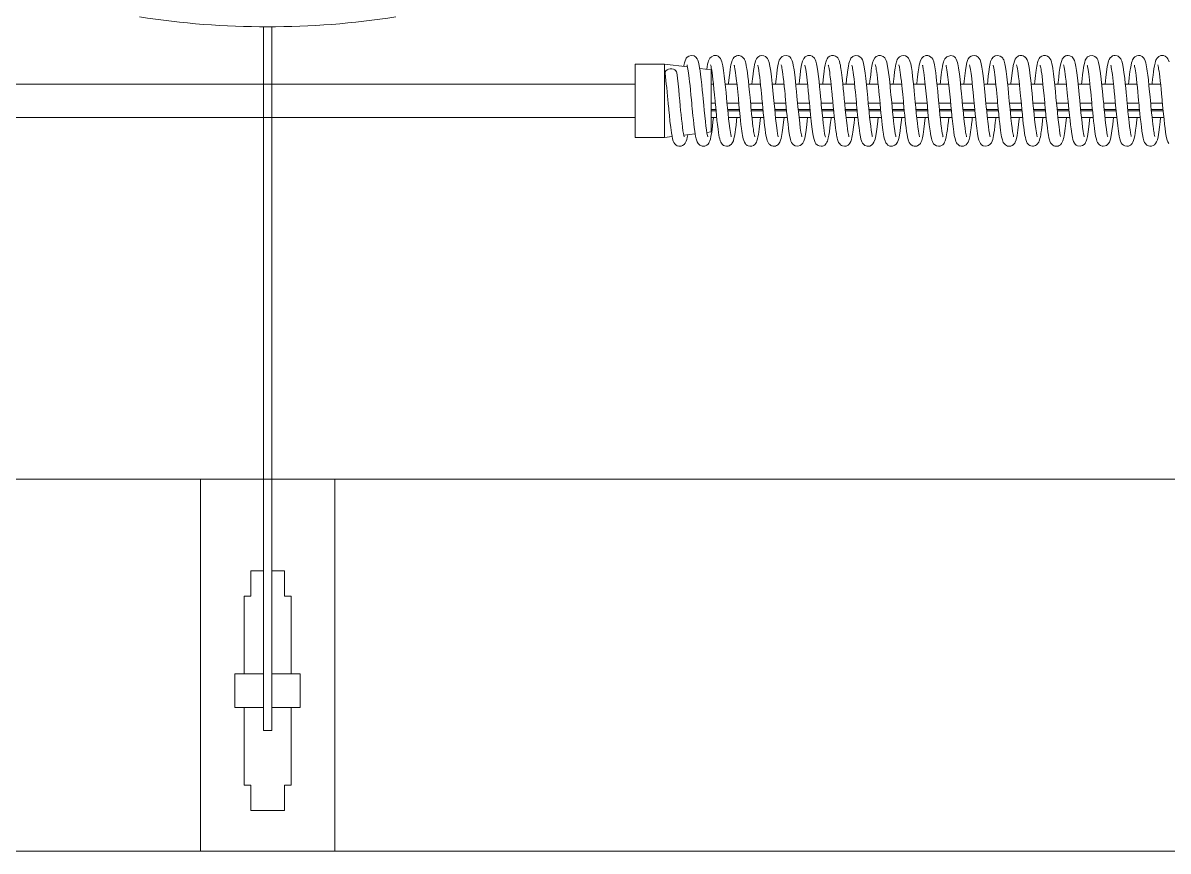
# Model space of a CAD drawing. Extents: x 20 to 307, y 49 to 248.
# Drawn here: x 89.55 to 123.61, y 193.01 to 217.64 of the extents above; entities that cross this region are included whole.
import ezdxf

# ---------------------------------------------------------------- set-up
doc = ezdxf.new("R2010")
doc.units = 0
doc.header["$LTSCALE"] = 0.5
doc.header["$MEASUREMENT"] = 0
doc.layers.add('DIM', color=1, linetype='CONTINUOUS')
doc.layers.add('PEN1', color=4, linetype='CONTINUOUS')

msp = doc.modelspace()

# ---------------------------------------------------------------- linework, layer by layer
at = {"layer": 'DIM', "linetype": 'Continuous', "lineweight": 15}
for p, q in [((96.706091, 196.588869), (96.706091, 217.520755)), ((96.956088, 196.588869), (96.956088, 217.520755)), ((107.76409, 215.815724), (47.59109, 215.815724)), ((47.59109, 214.820724), (107.76409, 214.820724)), ((48.05459, 204.069224), (142.77359, 204.069224)), ((94.831089, 204.069224), (96.706091, 204.069224)), ((94.831089, 193.006724), (94.831089, 204.069224)), ((96.956088, 204.069224), (98.831091, 204.069224)), ((96.956088, 204.069224), (98.831091, 204.069224)), ((98.831091, 204.069224), (98.831091, 193.006724)), ((96.331089, 201.342335), (96.331089, 200.592339)), ((96.706091, 201.342335), (96.331089, 201.342335)), ((97.331091, 201.342335), (96.956088, 201.342335)), ((97.331091, 201.342335), (97.331091, 200.592339)), ((96.135088, 200.592339), (96.135088, 200.342338)), ((96.27109, 200.592339), (96.135088, 200.592339)), ((96.135088, 198.279839), (96.135088, 200.342338)), ((96.331089, 200.592339), (96.27109, 200.592339)), ((97.331091, 200.592339), (97.39109, 200.592339)), ((97.39109, 200.592339), (97.527091, 200.592339)), ((97.527091, 200.592339), (97.527091, 198.279839)), ((96.706091, 198.762195), (96.706091, 200.090346)), ((96.956088, 198.762195), (96.956088, 200.090346)), ((95.86109, 198.279839), (96.706091, 198.279839)), ((95.86109, 197.279842), (95.86109, 198.279839)), ((97.80109, 198.279839), (96.956088, 198.279839)), ((97.80109, 197.279842), (97.80109, 198.279839)), ((96.119089, 197.279842), (95.86109, 197.279842)), ((96.448088, 197.279842), (96.119089, 197.279842)), ((96.135088, 195.217333), (96.135088, 197.279842)), ((96.448088, 197.279842), (96.538091, 197.279842)), ((96.706091, 197.279842), (96.538091, 197.279842)), ((96.956088, 197.279842), (97.124089, 197.279842)), ((97.214092, 197.279842), (97.124089, 197.279842)), ((97.214092, 197.279842), (97.543091, 197.279842)), ((97.527091, 195.217333), (97.527091, 197.279842)), ((97.543091, 197.279842), (97.80109, 197.279842)), ((96.706091, 196.588869), (96.956088, 196.588869)), ((96.135088, 195.217333), (96.135088, 194.967341)), ((97.527091, 195.217333), (97.527091, 194.967341)), ((96.135088, 194.967341), (96.27109, 194.967341)), ((96.331089, 194.967341), (96.27109, 194.967341)), ((96.331089, 194.217336), (96.331089, 194.967341)), ((97.331091, 194.967341), (97.39109, 194.967341)), ((97.331091, 194.217336), (97.331091, 194.967341)), ((97.527091, 194.967341), (97.39109, 194.967341)), ((97.331091, 194.217336), (96.331089, 194.217336)), ((48.27359, 193.006724), (241.27359, 193.006724))]:
    msp.add_line(p, q, dxfattribs=at)
msp.add_arc((96.83108, 242.520439), 25, 261.2281669, 278.7718331, dxfattribs=at)
at = {"layer": 'PEN1', "linetype": 'Continuous', "lineweight": 15}
for p, q in [((107.76409, 216.408224), (107.76409, 214.228224)), ((108.63909, 216.408224), (107.76409, 216.408224)), ((109.321439, 216.326639), (108.63909, 216.408224)), ((108.63909, 216.408224), (108.63909, 216.290496)), ((108.63909, 216.08897), (108.63909, 216.290496)), ((108.63909, 216.088971), (108.63909, 214.547478)), ((108.65159, 216.149074), (108.652234, 216.13847)), ((110.01909, 216.243224), (109.683057, 216.283402)), ((110.01909, 215.972298), (110.01909, 216.243224)), ((110.01909, 214.393224), (110.01909, 215.972298)), ((110.090188, 215.815724), (110.01909, 215.815724)), ((110.790034, 215.815724), (110.440412, 215.815724)), ((111.490098, 215.815724), (111.1404, 215.815724)), ((112.190058, 215.815724), (111.84049, 215.815724)), ((112.890013, 215.815724), (112.540423, 215.815724)), ((113.590152, 215.815724), (113.240411, 215.815724)), ((114.290138, 215.815724), (113.940507, 215.815724)), ((114.990129, 215.815724), (114.64046, 215.815724)), ((115.690137, 215.815724), (115.340434, 215.815724)), ((116.39002, 215.815724), (116.040431, 215.815724)), ((117.090079, 215.815724), (116.74041, 215.815724)), ((117.790126, 215.815724), (117.440476, 215.815724)), ((118.49013, 215.815724), (118.140379, 215.815724)), ((119.190126, 215.815724), (118.840466, 215.815724)), ((119.890171, 215.815724), (119.540497, 215.815724)), ((120.590123, 215.815724), (120.240417, 215.815724)), ((121.290184, 215.815724), (120.940346, 215.815724)), ((121.990056, 215.815724), (121.640322, 215.815724)), ((122.690144, 215.815724), (122.340509, 215.815724)), ((123.390125, 215.815724), (123.040392, 215.815724)), ((110.145558, 215.249876), (110.01909, 215.249876)), ((110.163272, 215.06523), (110.01909, 215.06523)), ((110.01909, 215.01882), (110.16775, 215.01882)), ((110.845574, 215.249876), (110.49557, 215.249876)), ((110.863279, 215.06523), (110.513383, 215.06523)), ((110.517926, 215.01882), (110.867771, 215.01882)), ((111.545559, 215.249876), (111.195571, 215.249876)), ((111.563291, 215.06523), (111.213344, 215.06523)), ((111.217891, 215.01882), (111.567792, 215.01882)), ((112.245557, 215.249876), (111.89557, 215.249876)), ((112.263275, 215.06523), (111.913345, 215.06523)), ((111.917911, 215.01882), (112.267751, 215.01882)), ((112.94556, 215.249876), (112.595563, 215.249876)), ((112.963341, 215.06523), (112.613365, 215.06523)), ((112.617869, 215.01882), (112.967866, 215.01882)), ((113.645569, 215.249876), (113.295568, 215.249876)), ((113.663288, 215.06523), (113.313366, 215.06523)), ((113.317904, 215.01882), (113.667763, 215.01882)), ((114.345561, 215.249876), (113.995576, 215.249876)), ((114.363271, 215.06523), (114.013341, 215.06523)), ((114.017932, 215.01882), (114.367749, 215.01882)), ((115.04556, 215.249876), (114.695576, 215.249876)), ((115.063276, 215.06523), (114.713362, 215.06523)), ((114.717893, 215.01882), (115.067785, 215.01882)), ((115.745556, 215.249876), (115.395567, 215.249876)), ((115.763276, 215.06523), (115.413365, 215.06523)), ((115.417871, 215.01882), (115.767749, 215.01882)), ((116.44558, 215.249876), (116.095575, 215.249876)), ((116.463301, 215.06523), (116.113388, 215.06523)), ((116.11792, 215.01882), (116.467782, 215.01882)), ((117.145574, 215.249876), (116.795564, 215.249876)), ((117.163276, 215.06523), (116.81335, 215.06523)), ((116.81791, 215.01882), (117.167765, 215.01882)), ((117.845556, 215.249876), (117.495564, 215.249876)), ((117.863267, 215.06523), (117.51336, 215.06523)), ((117.517907, 215.01882), (117.867784, 215.01882)), ((118.545558, 215.249876), (118.195563, 215.249876)), ((118.563271, 215.06523), (118.213356, 215.06523)), ((118.217858, 215.01882), (118.5678, 215.01882)), ((119.245563, 215.249876), (118.895584, 215.249876)), ((119.263269, 215.06523), (118.913387, 215.06523)), ((118.917898, 215.01882), (119.267825, 215.01882)), ((119.945558, 215.249876), (119.595562, 215.249876)), ((119.963269, 215.06523), (119.613371, 215.06523)), ((119.617937, 215.01882), (119.96775, 215.01882)), ((120.645564, 215.249876), (120.295562, 215.249876)), ((120.663265, 215.06523), (120.313366, 215.06523)), ((120.3179, 215.01882), (120.667813, 215.01882)), ((121.345558, 215.249876), (120.995578, 215.249876)), ((121.363277, 215.06523), (121.013358, 215.06523)), ((121.017893, 215.01882), (121.367766, 215.01882)), ((122.04557, 215.249876), (121.695564, 215.249876)), ((122.063308, 215.06523), (121.713346, 215.06523)), ((121.717906, 215.01882), (122.067833, 215.01882)), ((122.745556, 215.249876), (122.395563, 215.249876)), ((122.763266, 215.06523), (122.413359, 215.06523)), ((122.417862, 215.01882), (122.76777, 215.01882)), ((123.445561, 215.249876), (123.095567, 215.249876)), ((123.463282, 215.06523), (123.113342, 215.06523)), ((123.117884, 215.01882), (123.467809, 215.01882)), ((110.01909, 214.820724), (110.187732, 214.820724)), ((110.538075, 214.820724), (110.887694, 214.820724)), ((111.238039, 214.820724), (111.587641, 214.820724)), ((111.938043, 214.820724), (112.287701, 214.820724)), ((112.638008, 214.820724), (112.987834, 214.820724)), ((113.338054, 214.820724), (113.687694, 214.820724)), ((114.038134, 214.820724), (114.387722, 214.820724)), ((114.738008, 214.820724), (115.087648, 214.820724)), ((115.438042, 214.820724), (115.787723, 214.820724)), ((116.138054, 214.820724), (116.487743, 214.820724)), ((116.83809, 214.820724), (117.18775, 214.820724)), ((117.538075, 214.820724), (117.887703, 214.820724)), ((118.238101, 214.820724), (118.587758, 214.820724)), ((118.938052, 214.820724), (119.287729, 214.820724)), ((119.638109, 214.820724), (119.987694, 214.820724)), ((120.337976, 214.820724), (120.687761, 214.820724)), ((121.037981, 214.820724), (121.387658, 214.820724)), ((121.738139, 214.820724), (122.087794, 214.820724)), ((122.438053, 214.820724), (122.787647, 214.820724)), ((123.138023, 214.820724), (123.487753, 214.820724)), ((108.63909, 214.345952), (108.63909, 214.547478)), ((108.63909, 214.345952), (108.63909, 214.228224)), ((108.63909, 214.228224), (108.862571, 214.254944)), ((109.209295, 214.296401), (109.547613, 214.336852)), ((109.89413, 214.378283), (110.01909, 214.393224)), ((107.76409, 214.228224), (108.63909, 214.228224))]:
    msp.add_line(p, q, dxfattribs=at)
at = {"layer": 'PEN1', "linetype": 'Continuous', "lineweight": 15, "flags": 128}
for points in [[(109.922006, 214.246306), (109.919664, 214.254733), (109.91208, 214.284083), (109.897336, 214.358), (109.882177, 214.453903), (109.866637, 214.569025), (109.850335, 214.707334), (109.832914, 214.868954), (109.815603, 215.04192), (109.802368, 215.178814), (109.791719, 215.290171), (109.78303, 215.381838), (109.772383, 215.494346), (109.758967, 215.632626), (109.742955, 215.792252), (109.725604, 215.955181), (109.708642, 216.099282), (109.693717, 216.212962), (109.680418, 216.300837), (109.66887, 216.366779), (109.658507, 216.417843), (109.645215, 216.471482), (109.62708, 216.525626), (109.606074, 216.568401), (109.5712, 216.613222), (109.51438, 216.652186), (109.431831, 216.668079), (109.35481, 216.647879), (109.307422, 216.613779), (109.281605, 216.583359), (109.265571, 216.557144), (109.246216, 216.512832), (109.227848, 216.451687), (109.209549, 216.367915), (109.204942, 216.340568)], [(110.619201, 214.252514), (110.620048, 214.251507), (110.615552, 214.269594), (110.605584, 214.313726), (110.594606, 214.373751), (110.576432, 214.494498), (110.558014, 214.64015), (110.541625, 214.78657), (110.525102, 214.945502), (110.508925, 215.110782), (110.493951, 215.266744), (110.479208, 215.422393), (110.465372, 215.567126), (110.449795, 215.724789), (110.432732, 215.890149), (110.413735, 216.057599), (110.393178, 216.216562), (110.369832, 216.36054), (110.342206, 216.480745), (110.323976, 216.532738), (110.301778, 216.575539), (110.275785, 216.608552), (110.263841, 216.619897), (110.251485, 216.629937), (110.232025, 216.642999), (110.209975, 216.654065), (110.182628, 216.663018), (110.14341, 216.668174), (110.098242, 216.663633), (110.029087, 216.632085), (109.987065, 216.590747), (109.962791, 216.551535), (109.945927, 216.511943), (109.932904, 216.470904), (109.918142, 216.410639), (109.903469, 216.334743), (109.89141, 216.25849)], [(111.321587, 214.248034), (111.319306, 214.256329), (111.311699, 214.285977), (111.303538, 214.324523), (111.296333, 214.363865), (111.287738, 214.416773), (111.278715, 214.478087), (111.267829, 214.559596), (111.255262, 214.663925), (111.240881, 214.793491), (111.227606, 214.920695), (111.215572, 215.042241), (111.207207, 215.128564), (111.200591, 215.197318), (111.190931, 215.298459), (111.179196, 215.422509), (111.164633, 215.574723), (111.147154, 215.750962), (111.130135, 215.914147), (111.11515, 216.045773), (111.102517, 216.147627), (111.092199, 216.223666), (111.085708, 216.267443), (111.078787, 216.310745), (111.068444, 216.368947), (111.054221, 216.436369), (111.044226, 216.474827), (111.034808, 216.504791), (111.025854, 216.52836), (111.018912, 216.543743), (111.011805, 216.557114), (111.004026, 216.569317), (110.989384, 216.589029), (110.968627, 216.611977), (110.9472, 216.630701), (110.920684, 216.647993), (110.886079, 216.661906), (110.851865, 216.667773), (110.820235, 216.667253), (110.775251, 216.656821), (110.743826, 216.641822), (110.722032, 216.626707), (110.702337, 216.608605), (110.681015, 216.581993), (110.664146, 216.553277), (110.647913, 216.516185), (110.626738, 216.447374), (110.613166, 216.386958), (110.601898, 216.325832), (110.589472, 216.2471), (110.57501, 216.142799), (110.558734, 216.009365), (110.540574, 215.843784), (110.537717, 215.815724)], [(112.018517, 214.252485), (112.017069, 214.259908), (112.009661, 214.291441), (111.998184, 214.351283), (111.985742, 214.429211), (111.972875, 214.520696), (111.956268, 214.655184), (111.940678, 214.795383), (111.926089, 214.935693), (111.912817, 215.070601), (111.8969, 215.235854), (111.879465, 215.419658), (111.859223, 215.630021), (111.838167, 215.838743), (111.81705, 216.029732), (111.795607, 216.199417), (111.772216, 216.348349), (111.749606, 216.454782), (111.721831, 216.537643), (111.701472, 216.575663), (111.672301, 216.612137), (111.636733, 216.640401), (111.590466, 216.660934), (111.531603, 216.66807), (111.47236, 216.655731), (111.440785, 216.63997), (111.402039, 216.608357), (111.373225, 216.570605), (111.359665, 216.545447), (111.344956, 216.509213), (111.328681, 216.454737), (111.314941, 216.395028), (111.300724, 216.318432), (111.286166, 216.224265), (111.270795, 216.109856), (111.254805, 215.97466), (111.237948, 215.818799), (111.237636, 215.815724)], [(112.721303, 214.247631), (112.721813, 214.246907), (112.718399, 214.258901), (112.706929, 214.307016), (112.692127, 214.388634), (112.675137, 214.503877), (112.656579, 214.65247), (112.637158, 214.828429), (112.619967, 214.997215), (112.605711, 215.144082), (112.595033, 215.2554), (112.58628, 215.347464), (112.57576, 215.458882), (112.562509, 215.596516), (112.54674, 215.75506), (112.531053, 215.905704), (112.509566, 216.091838), (112.489297, 216.243624), (112.466074, 216.381118), (112.449978, 216.453536), (112.433113, 216.509703), (112.415867, 216.550694), (112.396317, 216.583645), (112.371777, 216.612773), (112.329926, 216.6444), (112.263533, 216.6666), (112.188316, 216.661088), (112.140086, 216.639532), (112.103724, 216.610054), (112.074812, 216.572695), (112.050855, 216.524164), (112.026629, 216.446755), (112.007642, 216.358117), (111.99068, 216.255161), (111.972667, 216.124641), (111.953502, 215.963007), (111.937636, 215.815724)], [(113.419297, 214.252455), (113.42003, 214.252554), (113.416836, 214.265014), (113.40898, 214.298002), (113.398861, 214.349305), (113.386699, 214.423425), (113.372286, 214.525165), (113.357283, 214.64637), (113.340671, 214.795431), (113.32385, 214.958006), (113.310071, 215.098931), (113.299095, 215.212925), (113.29111, 215.296569), (113.28523, 215.35856), (113.276405, 215.45207), (113.264347, 215.577669), (113.249043, 215.732265), (113.232241, 215.89471), (113.215877, 216.039648), (113.196465, 216.19312), (113.177699, 216.317103), (113.15913, 216.414756), (113.137357, 216.49676), (113.119011, 216.543441), (113.096552, 216.582942), (113.073318, 216.611202), (113.050776, 216.630878), (113.024076, 216.647552), (112.97684, 216.664324), (112.903452, 216.664739), (112.818874, 216.624112), (112.779395, 216.580092), (112.758374, 216.542496), (112.742734, 216.502856), (112.722737, 216.430959), (112.703646, 216.335664), (112.68376, 216.207385), (112.667463, 216.083033), (112.650438, 215.935332), (112.63775, 215.815724)], [(114.120157, 214.251316), (114.115862, 214.268391), (114.104106, 214.321013), (114.091346, 214.39362), (114.078094, 214.482486), (114.06478, 214.583898), (114.047113, 214.736283), (114.029981, 214.8974), (114.013853, 215.059927), (113.998411, 215.220065), (113.983288, 215.37911), (113.968731, 215.532395), (113.954212, 215.680642), (113.938323, 215.83725), (113.920369, 216.001258), (113.901153, 216.158127), (113.883473, 216.281806), (113.875224, 216.331687), (113.867081, 216.37615), (113.855188, 216.432153), (113.835789, 216.500673), (113.811936, 216.557073), (113.787768, 216.594763), (113.769973, 216.614551), (113.754535, 216.628003), (113.719652, 216.649759), (113.663066, 216.666662), (113.606019, 216.665218), (113.55419, 216.647403), (113.507067, 216.612986), (113.47336, 216.570449), (113.45043, 216.523878), (113.431734, 216.466449), (113.413477, 216.387992), (113.397552, 216.299298), (113.383243, 216.203799), (113.361095, 216.029813), (113.340702, 215.845004), (113.337729, 215.815724)], [(114.817596, 214.253415), (114.816965, 214.256817), (114.812721, 214.275347), (114.799412, 214.3435), (114.783724, 214.442733), (114.767693, 214.560639), (114.751822, 214.694123), (114.736876, 214.8311), (114.722906, 214.967476), (114.710075, 215.098897), (114.697789, 215.226561), (114.680779, 215.405706), (114.661899, 215.602754), (114.642415, 215.797529), (114.622903, 215.979134), (114.602689, 216.146297), (114.585894, 216.266112), (114.56637, 216.379269), (114.543474, 216.477233), (114.522347, 216.536651), (114.493008, 216.587963), (114.449885, 216.631425), (114.391069, 216.660751), (114.317993, 216.667008), (114.261353, 216.651064), (114.234117, 216.635631), (114.215466, 216.621216), (114.199204, 216.605322), (114.182725, 216.584961), (114.168483, 216.562521), (114.153972, 216.532742), (114.13829, 216.488953), (114.122549, 216.429851), (114.105533, 216.346219), (114.087887, 216.236168), (114.068834, 216.094174), (114.053034, 215.958805), (114.037659, 215.815724)], [(115.518406, 214.253586), (115.519029, 214.252905), (115.513176, 214.27881), (115.500545, 214.34008), (115.485554, 214.431047), (115.468531, 214.554076), (115.449915, 214.71108), (115.435427, 214.844872), (115.420162, 214.995227), (115.40592, 215.141908), (115.394128, 215.26489), (115.385013, 215.360856), (115.378606, 215.428782), (115.37228, 215.495427), (115.362378, 215.597868), (115.349427, 215.728448), (115.333623, 215.88182), (115.316499, 216.034387), (115.300193, 216.165317), (115.281506, 216.293839), (115.263209, 216.395111), (115.244978, 216.472091), (115.2295, 216.519434), (115.211081, 216.559795), (115.184946, 216.598464), (115.140274, 216.638166), (115.06278, 216.666699), (115.001885, 216.664423), (114.959937, 216.650403), (114.932985, 216.634857), (114.912641, 216.618691), (114.890914, 216.595475), (114.853024, 216.529408), (114.826077, 216.444693), (114.805918, 216.348693), (114.78739, 216.232843), (114.767853, 216.086234), (114.747562, 215.90903), (114.737857, 215.815724)], [(116.219916, 214.251627), (116.218576, 214.258325), (116.209797, 214.293981), (116.19899, 214.348521), (116.185496, 214.431445), (116.171151, 214.533856), (116.156339, 214.654573), (116.140712, 214.795066), (116.124234, 214.954167), (116.107538, 215.125142), (116.092933, 215.27742), (116.081341, 215.399743), (116.072022, 215.498115), (116.060967, 215.612272), (116.047706, 215.74551), (116.032408, 215.893165), (116.015017, 216.046883), (115.997325, 216.186763), (115.978393, 216.312684), (115.958281, 216.418145), (115.936276, 216.500465), (115.916727, 216.5489), (115.890845, 216.591054), (115.850194, 216.631294), (115.807673, 216.655023), (115.749157, 216.66795), (115.681496, 216.658993), (115.622793, 216.627178), (115.582701, 216.58444), (115.559159, 216.543938), (115.544293, 216.507435), (115.518665, 216.413045), (115.496113, 216.290454), (115.480077, 216.180864), (115.463499, 216.050236), (115.446328, 215.897646), (115.437792, 215.815724)], [(116.919393, 214.252985), (116.918672, 214.257905), (116.909465, 214.295227), (116.898231, 214.352546), (116.886685, 214.423512), (116.874903, 214.505691), (116.859095, 214.630946), (116.843905, 214.76553), (116.829001, 214.906984), (116.814765, 215.050538), (116.79516, 215.254068), (116.777526, 215.440228), (116.761787, 215.6039), (116.745802, 215.764301), (116.728972, 215.924783), (116.716413, 216.035132), (116.702467, 216.147947), (116.685487, 216.267837), (116.663777, 216.388647), (116.641636, 216.478039), (116.612482, 216.554754), (116.585812, 216.597408), (116.56878, 216.611655), (116.546976, 216.626347), (116.499642, 216.656892), (116.470076, 216.665451), (116.439561, 216.66822), (116.41086, 216.666043), (116.386249, 216.660484), (116.343683, 216.641737), (116.315963, 216.62165), (116.286098, 216.589277), (116.249625, 216.521229), (116.226042, 216.444899), (116.211574, 216.37892), (116.197388, 216.298485), (116.18078, 216.185995), (116.161619, 216.034273), (116.14006, 215.838908), (116.137695, 215.815724)], [(117.62158, 214.247028), (117.621958, 214.246725), (117.617043, 214.263517), (117.606624, 214.308272), (117.592219, 214.387975), (117.575119, 214.50398), (117.558937, 214.632258), (117.541517, 214.787576), (117.524609, 214.950417), (117.511175, 215.087533), (117.500915, 215.193945), (117.493991, 215.266319), (117.487982, 215.329513), (117.479344, 215.420949), (117.467972, 215.540268), (117.453711, 215.685676), (117.436916, 215.850704), (117.416104, 216.037724), (117.397868, 216.182831), (117.381935, 216.29145), (117.368282, 216.369866), (117.35997, 216.41105), (117.348766, 216.458097), (117.332638, 216.510115), (117.309996, 216.560934), (117.28599, 216.597001), (117.25703, 216.62602), (117.229192, 216.644819), (117.196441, 216.659095), (117.150604, 216.667866), (117.031035, 216.629907), (116.97554, 216.569907), (116.944992, 216.509245), (116.932042, 216.46769), (116.917883, 216.409388), (116.904277, 216.339529), (116.894256, 216.278682), (116.887046, 216.230552), (116.878696, 216.170661), (116.868879, 216.094568), (116.857724, 216.000533), (116.845123, 215.88648), (116.837713, 215.815724)], [(118.321254, 214.248017), (118.321091, 214.249675), (118.31286, 214.280397), (118.299743, 214.344021), (118.284875, 214.435403), (118.268447, 214.554709), (118.250882, 214.702464), (118.233572, 214.86263), (118.218725, 215.009882), (118.206327, 215.137686), (118.196243, 215.242733), (118.186254, 215.347737), (118.173659, 215.480976), (118.15353, 215.68749), (118.133044, 215.887238), (118.113445, 216.060016), (118.09501, 216.203729), (118.07643, 216.324598), (118.057148, 216.423693), (118.034739, 216.505028), (118.020147, 216.541418), (117.998053, 216.580686), (117.961735, 216.621904), (117.907249, 216.655193), (117.841101, 216.668213), (117.78877, 216.661217), (117.753145, 216.647024), (117.707801, 216.614061), (117.671201, 216.566975), (117.647858, 216.517182), (117.630112, 216.460341), (117.606449, 216.351119), (117.585307, 216.218267), (117.56529, 216.06519), (117.546464, 215.898908), (117.537767, 215.815724)], [(119.01933, 214.253139), (119.018476, 214.258857), (119.011586, 214.28616), (119.003229, 214.325837), (118.989179, 214.407463), (118.973766, 214.514123), (118.957491, 214.644631), (118.940275, 214.799139), (118.922052, 214.976082), (118.904288, 215.158853), (118.889679, 215.311631), (118.87869, 215.427888), (118.867434, 215.54584), (118.853218, 215.690623), (118.836323, 215.856365), (118.8168, 216.031849), (118.797309, 216.186881), (118.777651, 216.317113), (118.757419, 216.422062), (118.736369, 216.500136), (118.72378, 216.533553), (118.710271, 216.561298), (118.694474, 216.586221), (118.668806, 216.615652), (118.623187, 216.647998), (118.550671, 216.667862), (118.474546, 216.656551), (118.413034, 216.618884), (118.373243, 216.570297), (118.351, 216.525467), (118.33666, 216.483998), (118.322798, 216.431508), (118.312019, 216.381209), (118.302822, 216.331242), (118.292133, 216.264851), (118.279436, 216.176145), (118.26481, 216.061209), (118.248489, 215.917544), (118.23773, 215.815724)], [(119.719392, 214.252836), (119.718502, 214.25852), (119.70834, 214.300386), (119.696401, 214.363043), (119.678194, 214.481788), (119.660517, 214.618963), (119.643726, 214.767175), (119.6271, 214.92569), (119.611066, 215.088654), (119.595413, 215.251419), (119.581129, 215.401988), (119.567043, 215.549884), (119.552781, 215.694994), (119.537652, 215.843689), (119.521346, 215.992773), (119.503222, 216.142115), (119.488258, 216.249964), (119.47027, 216.356821), (119.448077, 216.456745), (119.419204, 216.541811), (119.394433, 216.586313), (119.374988, 216.607021), (119.367761, 216.612228), (119.358128, 216.619886), (119.351714, 216.625118), (119.344079, 216.631165), (119.33495, 216.6379), (119.30484, 216.655112), (119.267855, 216.665885), (119.237575, 216.668216), (119.209139, 216.665768), (119.168584, 216.654223), (119.140251, 216.639639), (119.116389, 216.62202), (119.092236, 216.5972), (119.068456, 216.5619), (119.04087, 216.496982), (119.023126, 216.432849), (119.009541, 216.368345), (118.994558, 216.280559), (118.976653, 216.155295), (118.955944, 215.984771), (118.94032, 215.841375), (118.937695, 215.815724)], [(120.413098, 214.259962), (120.412963, 214.259857), (120.412197, 214.263928), (120.408435, 214.289964), (120.397145, 214.355085), (120.383517, 214.443959), (120.369749, 214.5446), (120.353379, 214.680397), (120.338041, 214.820087), (120.323454, 214.961975), (120.309825, 215.101473), (120.295387, 215.251694), (120.279446, 215.419858), (120.2621, 215.6007), (120.243992, 215.782101), (120.225354, 215.957419), (120.205647, 216.123181), (120.183829, 216.279348), (120.17105, 216.354608), (120.157187, 216.423133), (120.142015, 216.482206), (120.123287, 216.534471), (120.100242, 216.577173), (120.070071, 216.613425), (120.026069, 216.646068), (119.969164, 216.665741), (119.910326, 216.66596), (119.855442, 216.648207), (119.827956, 216.631255), (119.821216, 216.626046), (119.813688, 216.619648), (119.80062, 216.606799), (119.775172, 216.573026), (119.749213, 216.51966), (119.728789, 216.45538), (119.715617, 216.39895), (119.706543, 216.352259), (119.686755, 216.228539), (119.665801, 216.069431), (119.645723, 215.892036), (119.63779, 215.815724)], [(121.121033, 214.248534), (121.121283, 214.249214), (121.11476, 214.272666), (121.101653, 214.333624), (121.0872, 214.419979), (121.071651, 214.529992), (121.054589, 214.669787), (121.037798, 214.822385), (121.023073, 214.965801), (121.01071, 215.092332), (121.000426, 215.199038), (120.987709, 215.332383), (120.97083, 215.510564), (120.950027, 215.722479), (120.929945, 215.915897), (120.910727, 216.082395), (120.892802, 216.21943), (120.874095, 216.337989), (120.854122, 216.436735), (120.828832, 216.520966), (120.803779, 216.571842), (120.757446, 216.625524), (120.692797, 216.660243), (120.636991, 216.668211), (120.599799, 216.66398), (120.580829, 216.658774), (120.564988, 216.652698), (120.527058, 216.630593), (120.495438, 216.601096), (120.479626, 216.580515), (120.464988, 216.556078), (120.44868, 216.519324), (120.430021, 216.459525), (120.413379, 216.386957), (120.396017, 216.289241), (120.378539, 216.169282), (120.360676, 216.026178), (120.342331, 215.860371), (120.337755, 215.815724)], [(121.821054, 214.248436), (121.820836, 214.250293), (121.815625, 214.269354), (121.806652, 214.308425), (121.794138, 214.376334), (121.779789, 214.470313), (121.763759, 214.592123), (121.746576, 214.741141), (121.72919, 214.905127), (121.715138, 215.046705), (121.704317, 215.15855), (121.697817, 215.226274), (121.692074, 215.286446), (121.684129, 215.370204), (121.673973, 215.477684), (121.661351, 215.608358), (121.646855, 215.753927), (121.625187, 215.958903), (121.604955, 216.128602), (121.586376, 216.263017), (121.568178, 216.370228), (121.547855, 216.461221), (121.521249, 216.538788), (121.500809, 216.576759), (121.473958, 216.610535), (121.435466, 216.64117), (121.370175, 216.665589), (121.283483, 216.659631), (121.221827, 216.626523), (121.187722, 216.591645), (121.168192, 216.561952), (121.152434, 216.529056), (121.133366, 216.472529), (121.1149, 216.395347), (121.099279, 216.310165), (121.084828, 216.215082), (121.070033, 216.103832), (121.053807, 215.965746), (121.037688, 215.815724)], [(122.518178, 214.254964), (122.517279, 214.262577), (122.512967, 214.280544), (122.504482, 214.319723), (122.494548, 214.374317), (122.482518, 214.451516), (122.468686, 214.552846), (122.453137, 214.682492), (122.435621, 214.84301), (122.419223, 215.004783), (122.405727, 215.143915), (122.394962, 215.256143), (122.387129, 215.3385), (122.382019, 215.392555), (122.375094, 215.465895), (122.365464, 215.566177), (122.353123, 215.69158), (122.338282, 215.837642), (122.322446, 215.983148), (122.299554, 216.170128), (122.277812, 216.316082), (122.256747, 216.424856), (122.237564, 216.49639), (122.220474, 216.541093), (122.205548, 216.56952), (122.190463, 216.591621), (122.172635, 216.61195), (122.151476, 216.630355), (122.131052, 216.643775), (122.095613, 216.659363), (122.040908, 216.668215), (121.996863, 216.663315), (121.964713, 216.652574), (121.928636, 216.631653), (121.889823, 216.594003), (121.862229, 216.550263), (121.843591, 216.505227), (121.828668, 216.454962), (121.802654, 216.330017), (121.780162, 216.181494), (121.759202, 216.013466), (121.73764, 215.815724)], [(123.219296, 214.253939), (123.219591, 214.253582), (123.218148, 214.259767), (123.211647, 214.285828), (123.203214, 214.32596), (123.195608, 214.368042), (123.188005, 214.415072), (123.182048, 214.454781), (123.175713, 214.499755), (123.168449, 214.554741), (123.160315, 214.620655), (123.148935, 214.719861), (123.135994, 214.839475), (123.12397, 214.956807), (123.114201, 215.056345), (123.104357, 215.158133), (123.097763, 215.226838), (123.089349, 215.315102), (123.077919, 215.436063), (123.063262, 215.588803), (123.045341, 215.768837), (123.026948, 215.943116), (123.010252, 216.086241), (122.995632, 216.199228), (122.98467, 216.274141), (122.974951, 216.333241), (122.965161, 216.385869), (122.950742, 216.450025), (122.933657, 216.506621), (122.910802, 216.559106), (122.887328, 216.595262), (122.865008, 216.619188), (122.844559, 216.635323), (122.81989, 216.649644), (122.784132, 216.662647), (122.735563, 216.668188), (122.679495, 216.657978), (122.627583, 216.628876), (122.593355, 216.595892), (122.57146, 216.566269), (122.555817, 216.536657), (122.541489, 216.4992), (122.526558, 216.446894), (122.512157, 216.381831), (122.501851, 216.325574), (122.494948, 216.283124), (122.488046, 216.237429), (122.479627, 216.177559), (122.469732, 216.101429), (122.458491, 216.007259), (122.445833, 215.893057), (122.437762, 215.815724)], [(123.643818, 216.476183), (123.608153, 216.564572), (123.574458, 216.609801), (123.52546, 216.646805), (123.476352, 216.664426), (123.433219, 216.668129), (123.400523, 216.664137), (123.377123, 216.657499), (123.341766, 216.640576), (123.316352, 216.621987), (123.27646, 216.575746), (123.265297, 216.556671), (123.253173, 216.530757), (123.239906, 216.493905), (123.225167, 216.440488), (123.208943, 216.364378), (123.192529, 216.266996), (123.179935, 216.179641), (123.16702, 216.079405), (123.153904, 215.966607), (123.140232, 215.840556), (123.137703, 215.815724)], [(109.308846, 216.384534), (109.308226, 216.385278), (109.311113, 216.373667), (109.324273, 216.313729), (109.341605, 216.212609), (109.360975, 216.071364), (109.371688, 215.983236), (109.382982, 215.883403), (109.394689, 215.772566), (109.407074, 215.650413), (109.423184, 215.485621), (109.436105, 215.349303), (109.446074, 215.244439), (109.452985, 215.172144), (109.460621, 215.092633), (109.471462, 214.980624), (109.481857, 214.87665), (109.494239, 214.758201), (109.507922, 214.634174), (109.52065, 214.527697), (109.535774, 214.414732), (109.548485, 214.331114), (109.558992, 214.270954), (109.576709, 214.188798), (109.605069, 214.10128), (109.632108, 214.052676), (109.681798, 214.002511), (109.753685, 213.971664), (109.834411, 213.973873), (109.895785, 214.001992), (109.931473, 214.033956), (109.951618, 214.060677), (109.966072, 214.086194), (109.983218, 214.127138), (109.999668, 214.181976), (110.015813, 214.254427), (110.039139, 214.391969), (110.061881, 214.563531), (110.077352, 214.696964), (110.090503, 214.820724)], [(110.006332, 216.390012), (110.006103, 216.390336), (110.00789, 216.384743), (110.01228, 216.369214), (110.019061, 216.340234), (110.028168, 216.293963), (110.038786, 216.231241), (110.050302, 216.152878), (110.062539, 216.058964), (110.075632, 215.949195), (110.089229, 215.825108), (110.106926, 215.651903), (110.121484, 215.503327), (110.132454, 215.387877), (110.13848, 215.324255), (110.143212, 215.274471), (110.149674, 215.206731), (110.158266, 215.117111), (110.168884, 215.007077), (110.181684, 214.878354), (110.196364, 214.738478), (110.21015, 214.614793), (110.226946, 214.478937), (110.241835, 214.373614), (110.25467, 214.294689), (110.265834, 214.236478), (110.277786, 214.18465), (110.29347, 214.131767), (110.309751, 214.091502), (110.330337, 214.055199), (110.351847, 214.028328), (110.373113, 214.008882), (110.395311, 213.993749), (110.428224, 213.978561), (110.475436, 213.968733), (110.503769, 213.968826), (110.518085, 213.970601), (110.532196, 213.973586), (110.559049, 213.983245), (110.58157, 213.996221), (110.590394, 214.00249), (110.597895, 214.008268), (110.604288, 214.013423), (110.60976, 214.017893), (110.618532, 214.024799), (110.628796, 214.032532), (110.641132, 214.045778), (110.660964, 214.07737), (110.683057, 214.130107), (110.702663, 214.197607), (110.718668, 214.271274), (110.736555, 214.375319), (110.751468, 214.480829), (110.764374, 214.584169), (110.781642, 214.73618), (110.79042, 214.820724)], [(110.710996, 216.379708), (110.710596, 216.37996), (110.711301, 216.373392), (110.714378, 216.359871), (110.722399, 216.322823), (110.730799, 216.278396), (110.749884, 216.155619), (110.760332, 216.076424), (110.771551, 215.984404), (110.793477, 215.784298), (110.81386, 215.58181), (110.832414, 215.388304), (110.849969, 215.203652), (110.866905, 215.027514), (110.884029, 214.855459), (110.896728, 214.735111), (110.910256, 214.613849), (110.924668, 214.496265), (110.935304, 214.418021), (110.945589, 214.349235), (110.955615, 214.28933), (110.966453, 214.233521), (110.976728, 214.189038), (110.991145, 214.139264), (111.010766, 214.089943), (111.041836, 214.039802), (111.056596, 214.023471), (111.069899, 214.011475), (111.081177, 214.00286), (111.093458, 213.994847), (111.126594, 213.979138), (111.173225, 213.968911), (111.228941, 213.972615), (111.281003, 213.993163), (111.321141, 214.024071), (111.349308, 214.057895), (111.369178, 214.092924), (111.385306, 214.133199), (111.400421, 214.184892), (111.414656, 214.248566), (111.427692, 214.319487), (111.450855, 214.476065), (111.471339, 214.643617), (111.490545, 214.820724)], [(111.409495, 216.382596), (111.409305, 216.380004), (111.413298, 216.364039), (111.419066, 216.338829), (111.428548, 216.290965), (111.440535, 216.219569), (111.454686, 216.120108), (111.466827, 216.024041), (111.480299, 215.907783), (111.494629, 215.773159), (111.50774, 215.643742), (111.518782, 215.531317), (111.527594, 215.439335), (111.53422, 215.36921), (111.539009, 215.318685), (111.547244, 215.232171), (111.558868, 215.11085), (111.573701, 214.957879), (111.587135, 214.825446), (111.600896, 214.696952), (111.614121, 214.581047), (111.627207, 214.477125), (111.644325, 214.357944), (111.661251, 214.26021), (111.677731, 214.185769), (111.692543, 214.134499), (111.705817, 214.099508), (111.71785, 214.075073), (111.728991, 214.056869), (111.740912, 214.040746), (111.753891, 214.026173), (111.799342, 213.991462), (111.8174, 213.982717), (111.837032, 213.975732), (111.869198, 213.969305), (111.913795, 213.969883), (111.940647, 213.975566), (111.969681, 213.986713), (111.999646, 214.004838), (112.026553, 214.02886), (112.067446, 214.08943), (112.089349, 214.145408), (112.104278, 214.200374), (112.117482, 214.26261), (112.137391, 214.380086), (112.156187, 214.517535), (112.175624, 214.681439), (112.190355, 214.820724)], [(112.10736, 216.38689), (112.109038, 216.380026), (112.11494, 216.357115), (112.121491, 216.327252), (112.128268, 216.292404), (112.136269, 216.246267), (112.145587, 216.18588), (112.156085, 216.109415), (112.167994, 216.014342), (112.181221, 215.89945), (112.197384, 215.746322), (112.210515, 215.615775), (112.220398, 215.514597), (112.227084, 215.444709), (112.234931, 215.361699), (112.246128, 215.243865), (112.256705, 215.133356), (112.268987, 215.006009), (112.281801, 214.877195), (112.29402, 214.76025), (112.309042, 214.624371), (112.322879, 214.510129), (112.335591, 214.416009), (112.355, 214.292837), (112.379251, 214.179064), (112.396983, 214.121421), (112.415726, 214.079011), (112.439571, 214.042445), (112.471321, 214.010333), (112.526166, 213.979296), (112.604547, 213.968871), (112.672242, 213.98797), (112.71343, 214.015885), (112.752668, 214.062601), (112.779725, 214.118215), (112.806085, 214.208327), (112.827072, 214.3156), (112.847039, 214.447504), (112.868515, 214.619218), (112.880054, 214.721554), (112.890511, 214.820724)], [(112.810238, 216.381563), (112.811735, 216.372815), (112.818361, 216.344404), (112.836248, 216.247153), (112.856303, 216.10782), (112.877085, 215.936423), (112.89598, 215.760017), (112.911934, 215.601402), (112.924713, 215.469625), (112.933353, 215.378375), (112.94417, 215.264411), (112.957145, 215.128772), (112.978441, 214.910356), (112.998891, 214.715217), (113.017965, 214.549273), (113.037295, 214.404215), (113.058251, 214.275248), (113.082585, 214.16687), (113.114685, 214.081389), (113.140748, 214.041289), (113.17642, 214.006454), (113.210227, 213.985915), (113.235, 213.976342), (113.293762, 213.968282), (113.334471, 213.973887), (113.365705, 213.984842), (113.400277, 214.005198), (113.444532, 214.050271), (113.45587, 214.067463), (113.46722, 214.088451), (113.47962, 214.117358), (113.493197, 214.158457), (113.507963, 214.217019), (113.523851, 214.297507), (113.540144, 214.398842), (113.556771, 214.522242), (113.574351, 214.670107), (113.588069, 214.796762), (113.590511, 214.820724)], [(113.508433, 216.383856), (113.508204, 216.383458), (113.510748, 216.374067), (113.515817, 216.353719), (113.521613, 216.326913), (113.532361, 216.269477), (113.540849, 216.217467), (113.548265, 216.167186), (113.557027, 216.10218), (113.567355, 216.019646), (113.579197, 215.917651), (113.592088, 215.797701), (113.603609, 215.684993), (113.6131, 215.589556), (113.620425, 215.514318), (113.625566, 215.460682), (113.630732, 215.406115), (113.64055, 215.302463), (113.653795, 215.163691), (113.670222, 214.993323), (113.684715, 214.848795), (113.698848, 214.71562), (113.711315, 214.604755), (113.722399, 214.513888), (113.732052, 214.441176), (113.740169, 214.384637), (113.746745, 214.341931), (113.754691, 214.294519), (113.762045, 214.255179), (113.771263, 214.211727), (113.782426, 214.167237), (113.791745, 214.136475), (113.800789, 214.111652), (113.815665, 214.079981), (113.829025, 214.058937), (113.847869, 214.035409), (113.874047, 214.010396), (113.899309, 213.992711), (113.92871, 213.978753), (113.988489, 213.968225), (114.015672, 213.970146), (114.039145, 213.975137), (114.07533, 213.989545), (114.099477, 214.004609), (114.11039, 214.013213), (114.122469, 214.024391), (114.148609, 214.056821), (114.175175, 214.107797), (114.197145, 214.172926), (114.211446, 214.232492), (114.221329, 214.282915), (114.229513, 214.330098), (114.238684, 214.388712), (114.248806, 214.460584), (114.259913, 214.547451), (114.272223, 214.651356), (114.28556, 214.772858), (114.290469, 214.820724)], [(114.210279, 216.381144), (114.209265, 216.381614), (114.211775, 216.370376), (114.216707, 216.349539), (114.222614, 216.3218), (114.229714, 216.284513), (114.238312, 216.233686), (114.248284, 216.167119), (114.259541, 216.082694), (114.272345, 215.977649), (114.286489, 215.850974), (114.301087, 215.709969), (114.313891, 215.581495), (114.324429, 215.472601), (114.334892, 215.362105), (114.341736, 215.289983), (114.349976, 215.203574), (114.358369, 215.116041), (114.368558, 215.010434), (114.380675, 214.88826), (114.394495, 214.75582), (114.407955, 214.633904), (114.421009, 214.524929), (114.433838, 214.428631), (114.446318, 214.345198), (114.462759, 214.252429), (114.4787, 214.181858), (114.493082, 214.132814), (114.506063, 214.09892), (114.517938, 214.074909), (114.529077, 214.056739), (114.569992, 214.011396), (114.596323, 213.993163), (114.633859, 213.976696), (114.659287, 213.970656), (114.695705, 213.968342), (114.740823, 213.975618), (114.791082, 213.998876), (114.836814, 214.040624), (114.865534, 214.085554), (114.897729, 214.174353), (114.920349, 214.277813), (114.940722, 214.402567), (114.959574, 214.54468), (114.97903, 214.712189), (114.990492, 214.820724)], [(114.907624, 216.386918), (114.906471, 216.388497), (114.911285, 216.371689), (114.91786, 216.344284), (114.926325, 216.302793), (114.935764, 216.249326), (114.947916, 216.169664), (114.958686, 216.08934), (114.971127, 215.988013), (114.98492, 215.86556), (114.997481, 215.745376), (115.011475, 215.606062), (115.02202, 215.497755), (115.029042, 215.424018), (115.036516, 215.344967), (115.047333, 215.231237), (115.061423, 215.084304), (115.073929, 214.955571), (115.086705, 214.829578), (115.098796, 214.716088), (115.110033, 214.615771), (115.130675, 214.45119), (115.149295, 214.326179), (115.162958, 214.250611), (115.17865, 214.181311), (115.195512, 214.125439), (115.20874, 214.092982), (115.223646, 214.065192), (115.243831, 214.037253), (115.278709, 214.004649), (115.338222, 213.975388), (115.418268, 213.970543), (115.485964, 213.995594), (115.530921, 214.03342), (115.566384, 214.086954), (115.58889, 214.143879), (115.605038, 214.20331), (115.623899, 214.297248), (115.644064, 214.425988), (115.658708, 214.537717), (115.674713, 214.673335), (115.690531, 214.820724)], [(115.60542, 216.391833), (115.604875, 216.392949), (115.608128, 216.383297), (115.621151, 216.329178), (115.638447, 216.232921), (115.648138, 216.168188), (115.658392, 216.091668), (115.669424, 216.0024), (115.681098, 215.90056), (115.693195, 215.787026), (115.705663, 215.66453), (115.72008, 215.517887), (115.731249, 215.400641), (115.73937, 215.314887), (115.74593, 215.245941), (115.755559, 215.14529), (115.768466, 215.011388), (115.780378, 214.891197), (115.794233, 214.758272), (115.807767, 214.635567), (115.820472, 214.529164), (115.836317, 214.411042), (115.850626, 214.318294), (115.863757, 214.246682), (115.883607, 214.163066), (115.914317, 214.082033), (115.939837, 214.042151), (115.975493, 214.007037), (116.021075, 213.981222), (116.061321, 213.970334), (116.088022, 213.968227), (116.111451, 213.969591), (116.140033, 213.975531), (116.171093, 213.988112), (116.186185, 213.996947), (116.193177, 214.001613), (116.199817, 214.006379), (116.212166, 214.016162), (116.230583, 214.033576), (116.247278, 214.054178), (116.263046, 214.080439), (116.28726, 214.140448), (116.309085, 214.223452), (116.327437, 214.318687), (116.350841, 214.476045), (116.371096, 214.6415), (116.389337, 214.80897), (116.390525, 214.820724)], [(116.312849, 216.376401), (116.311947, 216.374399), (116.314452, 216.36082), (116.318637, 216.341106), (116.323146, 216.319125), (116.328529, 216.290972), (116.334009, 216.259825), (116.339943, 216.223297), (116.349588, 216.15774), (116.360099, 216.078264), (116.371484, 215.984973), (116.382402, 215.888707), (116.40197, 215.701246), (116.419177, 215.527239), (116.436038, 215.350014), (116.453646, 215.165244), (116.471923, 214.975929), (116.491399, 214.784853), (116.51184, 214.600259), (116.533985, 214.42738), (116.545868, 214.347696), (116.558486, 214.274098), (116.57233, 214.207456), (116.587168, 214.151064), (116.601824, 214.109147), (116.618201, 214.075176), (116.640036, 214.043521), (116.674235, 214.00947), (116.724662, 213.980136), (116.782409, 213.968348), (116.834502, 213.973894), (116.872849, 213.988268), (116.899078, 214.004323), (116.910561, 214.013357), (116.929556, 214.031841), (116.950364, 214.059207), (116.966934, 214.088804), (116.982835, 214.126716), (117.002929, 214.194575), (117.015169, 214.25055), (117.025208, 214.304683), (117.035514, 214.367749), (117.049576, 214.466341), (117.064179, 214.582545), (117.079169, 214.71346), (117.090327, 214.820724)], [(117.008579, 216.384312), (117.009628, 216.378547), (117.017553, 216.346561), (117.027288, 216.298248), (117.037439, 216.239293), (117.047484, 216.172755), (117.066474, 216.026918), (117.084698, 215.867611), (117.102626, 215.694746), (117.120617, 215.512327), (117.13746, 215.335011), (117.152766, 215.174426), (117.167015, 215.026383), (117.182384, 214.871494), (117.199216, 214.712244), (117.217355, 214.554252), (117.238906, 214.393707), (117.255794, 214.290266), (117.276236, 214.193907), (117.301518, 214.111558), (117.321059, 214.069638), (117.339681, 214.042736), (117.357113, 214.025476), (117.367273, 214.016824), (117.373106, 214.012082), (117.37957, 214.007046), (117.386774, 214.001746), (117.394837, 213.996253), (117.413898, 213.985293), (117.434521, 213.976853), (117.454842, 213.971527), (117.473971, 213.968858), (117.491227, 213.968236), (117.526148, 213.971981), (117.568092, 213.985949), (117.609122, 214.01216), (117.640838, 214.045481), (117.665329, 214.085142), (117.695679, 214.166727), (117.714149, 214.245518), (117.726349, 214.311352), (117.740241, 214.399316), (117.755648, 214.513324), (117.768465, 214.61881), (117.782331, 214.742582), (117.790443, 214.820724)], [(117.708371, 216.384558), (117.708175, 216.383043), (117.713149, 216.364668), (117.719656, 216.336283), (117.735228, 216.252637), (117.752878, 216.133642), (117.772071, 215.979965), (117.78565, 215.858778), (117.79964, 215.724214), (117.814138, 215.578983), (117.826893, 215.44672), (117.83744, 215.335215), (117.845985, 215.245369), (117.854526, 215.156063), (117.864876, 215.048514), (117.877013, 214.924583), (117.891231, 214.786439), (117.90706, 214.641778), (117.922873, 214.510223), (117.946319, 214.344957), (117.969974, 214.217839), (117.986386, 214.15369), (118.002698, 214.106797), (118.020582, 214.070306), (118.037284, 214.045361), (118.06562, 214.015113), (118.115705, 213.983444), (118.191561, 213.96824), (118.268284, 213.986054), (118.32434, 214.026388), (118.358166, 214.071606), (118.378642, 214.114748), (118.397212, 214.172192), (118.410675, 214.228647), (118.421428, 214.283454), (118.433261, 214.35331), (118.446769, 214.445493), (118.461923, 214.563866), (118.47462, 214.672498), (118.487788, 214.794069), (118.49051, 214.820724)], [(118.411533, 216.378788), (118.410797, 216.379382), (118.412996, 216.366696), (118.419432, 216.337529), (118.428011, 216.293942), (118.437649, 216.237896), (118.447863, 216.170136), (118.458519, 216.090682), (118.469846, 215.998857), (118.481691, 215.895177), (118.493839, 215.780803), (118.506416, 215.657005), (118.517816, 215.541276), (118.527385, 215.441534), (118.537388, 215.33577), (118.544404, 215.261959), (118.551835, 215.184143), (118.562471, 215.073437), (118.576215, 214.932571), (118.593419, 214.765874), (118.606755, 214.644489), (118.619366, 214.538009), (118.631459, 214.44557), (118.642878, 214.366883), (118.663948, 214.245826), (118.684646, 214.159438), (118.71346, 214.083592), (118.736392, 214.046588), (118.774775, 214.007594), (118.838318, 213.975361), (118.906667, 213.969061), (118.935501, 213.974151), (118.959967, 213.982379), (118.980093, 213.992318), (118.989018, 213.997788), (118.997778, 214.00378), (119.014749, 214.017351), (119.035518, 214.038692), (119.052699, 214.06236), (119.066922, 214.088116), (119.094111, 214.162295), (119.12248, 214.290241), (119.146417, 214.443067), (119.167578, 214.611208), (119.18699, 214.786435), (119.190476, 214.820724)], [(119.105484, 216.391696), (119.106454, 216.388752), (119.109811, 216.377802), (119.115328, 216.356324), (119.122825, 216.321444), (119.132006, 216.271952), (119.142452, 216.207219), (119.153819, 216.126688), (119.166187, 216.0293), (119.179534, 215.914642), (119.19309, 215.788041), (119.205041, 215.670743), (119.215104, 215.569112), (119.225355, 215.4629), (119.232001, 215.392679), (119.239007, 215.318707), (119.249326, 215.210377), (119.26288, 215.069193), (119.279557, 214.899302), (119.293898, 214.761399), (119.307295, 214.639712), (119.319619, 214.535943), (119.331026, 214.448647), (119.344537, 214.35598), (119.356138, 214.286434), (119.368259, 214.22515), (119.381738, 214.170269), (119.401864, 214.11018), (119.427364, 214.059993), (119.453067, 214.027078), (119.465184, 214.015477), (119.476316, 214.006412), (119.499503, 213.991373), (119.534091, 213.976623), (119.583001, 213.968326), (119.612814, 213.969792), (119.643994, 213.976951), (119.675149, 213.990945), (119.702592, 214.010031), (119.724253, 214.030183), (119.740861, 214.04926), (119.753182, 214.065898), (119.762205, 214.080024), (119.766314, 214.087546), (119.770338, 214.095671), (119.780787, 214.120522), (119.791673, 214.152933), (119.803397, 214.19663), (119.815494, 214.252323), (119.824908, 214.302962), (119.833589, 214.355377), (119.84013, 214.398486), (119.848003, 214.454572), (119.857309, 214.526459), (119.868236, 214.61683), (119.880694, 214.727442), (119.890458, 214.820724)], [(119.811481, 216.378696), (119.810981, 216.375742), (119.813674, 216.363171), (119.819984, 216.334526), (119.826774, 216.300449), (119.834561, 216.256593), (119.843582, 216.199506), (119.853694, 216.127567), (119.865048, 216.038637), (119.877695, 215.93105), (119.891367, 215.804666), (119.909251, 215.628544), (119.924033, 215.476748), (119.935451, 215.356209), (119.943768, 215.268636), (119.949852, 215.204875), (119.958705, 215.112545), (119.967553, 215.02081), (119.978355, 214.911213), (119.991291, 214.785872), (120.00505, 214.659608), (120.022412, 214.513843), (120.039012, 214.392672), (120.054699, 214.294998), (120.070112, 214.217374), (120.084562, 214.160107), (120.097712, 214.119575), (120.109859, 214.090594), (120.12121, 214.069195), (120.132527, 214.051764), (120.176482, 214.006288), (120.19038, 213.99673), (120.211635, 213.985253), (120.247619, 213.972957), (120.298392, 213.968457), (120.340529, 213.975532), (120.375013, 213.98938), (120.411362, 214.014123), (120.443804, 214.049576), (120.483399, 214.127877), (120.509863, 214.225385), (120.532558, 214.349001), (120.553049, 214.492934), (120.572495, 214.653728), (120.590491, 214.820724)], [(120.507644, 216.386717), (120.507279, 216.386321), (120.511017, 216.372947), (120.525207, 216.308984), (120.534332, 216.258177), (120.544497, 216.193476), (120.555465, 216.114233), (120.56742, 216.019138), (120.580293, 215.907838), (120.59353, 215.783797), (120.605457, 215.66659), (120.615653, 215.563491), (120.626321, 215.452745), (120.633659, 215.37514), (120.640673, 215.301168), (120.650815, 215.194806), (120.663998, 215.057603), (120.680019, 214.894728), (120.696447, 214.737699), (120.711803, 214.600589), (120.726461, 214.482598), (120.746963, 214.34066), (120.76741, 214.229314), (120.783424, 214.164347), (120.803509, 214.105766), (120.829683, 214.056193), (120.853013, 214.02713), (120.880622, 214.003253), (120.923154, 213.980413), (120.996689, 213.968379), (121.070078, 213.986902), (121.117368, 214.019439), (121.144527, 214.050295), (121.161466, 214.077306), (121.180887, 214.120634), (121.199609, 214.18148), (121.2174, 214.262128), (121.240004, 214.397633), (121.259876, 214.547129), (121.280973, 214.730002), (121.290325, 214.820724)], [(121.211398, 216.379448), (121.210413, 216.378954), (121.213645, 216.36411), (121.219647, 216.336708), (121.235998, 216.248009), (121.255135, 216.1167), (121.265684, 216.033426), (121.276926, 215.937828), (121.28866, 215.830511), (121.300891, 215.711889), (121.31331, 215.587417), (121.324066, 215.476396), (121.335568, 215.354972), (121.344095, 215.265199), (121.350521, 215.197879), (121.359428, 215.10503), (121.371285, 214.98243), (121.386373, 214.832775), (121.399518, 214.709495), (121.412231, 214.596966), (121.424544, 214.497289), (121.436419, 214.410396), (121.458694, 214.272884), (121.480279, 214.175203), (121.496111, 214.12394), (121.516407, 214.077882), (121.549236, 214.03112), (121.572257, 214.009575), (121.606459, 213.987736), (121.648488, 213.972759), (121.686266, 213.968246), (121.742427, 213.976094), (121.780023, 213.992093), (121.803507, 214.007643), (121.835925, 214.039337), (121.86811, 214.091106), (121.899679, 214.181871), (121.922523, 214.289628), (121.944684, 214.430446), (121.967746, 214.612648), (121.979887, 214.720024), (121.990503, 214.820724)], [(121.912287, 216.38029), (121.913124, 216.376241), (121.9175, 216.354408), (121.92494, 216.314789), (121.934195, 216.260833), (121.944117, 216.196568), (121.957106, 216.101629), (121.969473, 216.00198), (121.981074, 215.900772), (121.997334, 215.746811), (122.012638, 215.594258), (122.026914, 215.446497), (122.042243, 215.28465), (122.05943, 215.105006), (122.07729, 214.921819), (122.095762, 214.744043), (122.114455, 214.578192), (122.135075, 214.419675), (122.158833, 214.27227), (122.17757, 214.185851), (122.198113, 214.118573), (122.223148, 214.066344), (122.250217, 214.030515), (122.286526, 213.999482), (122.332028, 213.977326), (122.38474, 213.968276), (122.435937, 213.974265), (122.473842, 213.988774), (122.499753, 214.004818), (122.50536, 214.009095), (122.511597, 214.014242), (122.525582, 214.027569), (122.546276, 214.053276), (122.56779, 214.091076), (122.588476, 214.143815), (122.603501, 214.197267), (122.613728, 214.243399), (122.620843, 214.280247), (122.633518, 214.354926), (122.647119, 214.448045), (122.661671, 214.561787), (122.683478, 214.753268), (122.690401, 214.820724)], [(122.612263, 216.377424), (122.611459, 216.37689), (122.612509, 216.369549), (122.618406, 216.342135), (122.625521, 216.30702), (122.632748, 216.267244), (122.641191, 216.215282), (122.650756, 216.149324), (122.661457, 216.067546), (122.673487, 215.96783), (122.686639, 215.849569), (122.700623, 215.71455), (122.713606, 215.584414), (122.726731, 215.44843), (122.737164, 215.33813), (122.745104, 215.254606), (122.750626, 215.196784), (122.757494, 215.125146), (122.765323, 215.043884), (122.775047, 214.944292), (122.786895, 214.827755), (122.800559, 214.700014), (122.818203, 214.547379), (122.834941, 214.42071), (122.850558, 214.318915), (122.872899, 214.205101), (122.89314, 214.132461), (122.905326, 214.100546), (122.916817, 214.076936), (122.927884, 214.05852), (122.969604, 214.011717), (122.982794, 214.001726), (122.998683, 213.991827), (123.026284, 213.97925), (123.070385, 213.96918), (123.122984, 213.971363), (123.167309, 213.985606), (123.206894, 214.010463), (123.240849, 214.045619), (123.272403, 214.099923), (123.294676, 214.163413), (123.313858, 214.244596), (123.338235, 214.385766), (123.358516, 214.536137), (123.376738, 214.691437), (123.390414, 214.820724)], [(123.308273, 216.385291), (123.307765, 216.384913), (123.317355, 216.346766), (123.324799, 216.310963), (123.333579, 216.262549), (123.343516, 216.200046), (123.354391, 216.122368), (123.366363, 216.027872), (123.379423, 215.915651), (123.393143, 215.787543), (123.405758, 215.663585), (123.41848, 215.53443), (123.42833, 215.43156), (123.435379, 215.356966), (123.441252, 215.295079), (123.449506, 215.208496), (123.461587, 215.082602), (123.476598, 214.928733), (123.493414, 214.765909), (123.509425, 214.621057), (123.524882, 214.494651), (123.539856, 214.386829), (123.561465, 214.258207), (123.587061, 214.151933), (123.606763, 214.098373), (123.631495, 214.053677)], [(109.001033, 216.158937), (108.994501, 216.183937), (108.973809, 216.215975), (108.94119, 216.242594), (108.899287, 216.261636), (108.851495, 216.271559), (108.801685, 216.271559), (108.753892, 216.261636), (108.711989, 216.242594), (108.67937, 216.215975), (108.658679, 216.183937), (108.65159, 216.149074)], [(108.65224, 216.138415), (108.665727, 216.033057), (108.678457, 215.92426), (108.690167, 215.816162), (108.700954, 215.711275), (108.714091, 215.57946), (108.725531, 215.46105), (108.735226, 215.358582), (108.746867, 215.236126), (108.754806, 215.15314), (108.760044, 215.098636), (108.765927, 215.03763), (108.780489, 214.890097), (108.799033, 214.71392), (108.820329, 214.530285), (108.843055, 214.365893), (108.859092, 214.271086), (108.876675, 214.189511), (108.896319, 214.123441), (108.914858, 214.080879), (108.941867, 214.039752), (108.978037, 214.005162), (109.017327, 213.982749), (109.064185, 213.96992), (109.135841, 213.974239), (109.172152, 213.987933), (109.218088, 214.020322), (109.248919, 214.05704), (109.279716, 214.117677), (109.297215, 214.172326), (109.311051, 214.230681), (109.325724, 214.310321)], [(109.221325, 214.247432), (109.219356, 214.254606), (109.211877, 214.283677), (109.199573, 214.344308), (109.185473, 214.431138), (109.170976, 214.535098), (109.156834, 214.650288), (109.143161, 214.772373), (109.128111, 214.915719), (109.116468, 215.033036), (109.103578, 215.166229), (109.089404, 215.314523), (109.074234, 215.474935), (109.057694, 215.645532), (109.040031, 215.820755), (109.021124, 215.994704), (109.000976, 216.15943)]]:
    msp.add_lwpolyline(points, dxfattribs=at)

doc.saveas('drawing.dxf')
